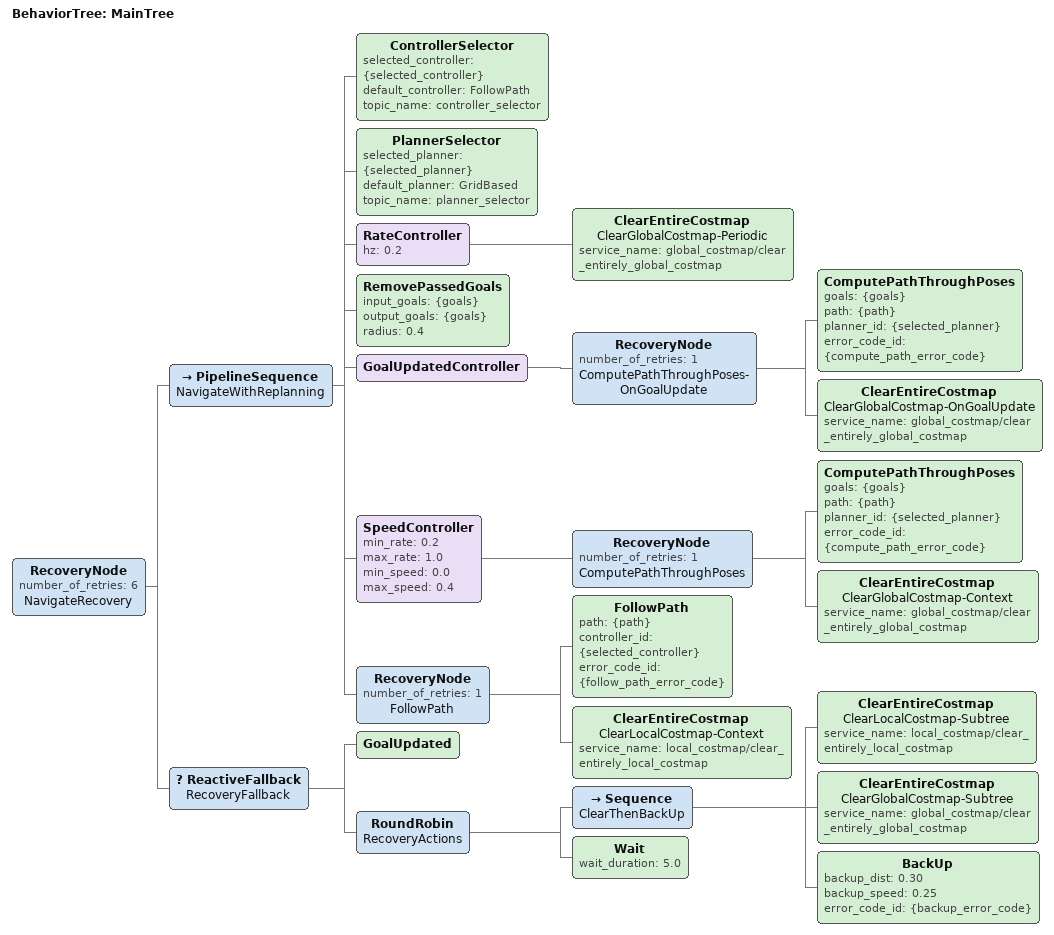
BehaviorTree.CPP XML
<root BTCPP_format="4" main_tree_to_execute="MainTree">
  <BehaviorTree ID="MainTree">
    <RecoveryNode number_of_retries="6" name="NavigateRecovery">
      <PipelineSequence name="NavigateWithReplanning">
        <ControllerSelector selected_controller="{selected_controller}" default_controller="FollowPath" topic_name="controller_selector"/>
        <PlannerSelector selected_planner="{selected_planner}" default_planner="GridBased" topic_name="planner_selector"/>
        <!-- Every tick, not once per planner period: a passed waypoint leaves
             the list within ~50 ms of the 0.4 m line. -->
        <RateController hz="0.2">
          <ClearEntireCostmap name="ClearGlobalCostmap-Periodic" service_name="global_costmap/clear_entirely_global_costmap"/>
        </RateController>
        <RemovePassedGoals input_goals="{goals}" output_goals="{goals}" radius="0.4"/>
        <GoalUpdatedController>
          <RecoveryNode number_of_retries="1" name="ComputePathThroughPoses-OnGoalUpdate">
            <ComputePathThroughPoses goals="{goals}" path="{path}" planner_id="{selected_planner}" error_code_id="{compute_path_error_code}"/>
            <ClearEntireCostmap name="ClearGlobalCostmap-OnGoalUpdate" service_name="global_costmap/clear_entirely_global_costmap"/>
          </RecoveryNode>
        </GoalUpdatedController>
        <SpeedController min_rate="0.2" max_rate="1.0"
                         min_speed="0.0" max_speed="0.4">
          <RecoveryNode number_of_retries="1" name="ComputePathThroughPoses">
            <ComputePathThroughPoses goals="{goals}" path="{path}" planner_id="{selected_planner}" error_code_id="{compute_path_error_code}"/>
              <ClearEntireCostmap name="ClearGlobalCostmap-Context" service_name="global_costmap/clear_entirely_global_costmap"/>
          </RecoveryNode>
        </SpeedController>
        <RecoveryNode number_of_retries="1" name="FollowPath">
          <FollowPath path="{path}" controller_id="{selected_controller}" error_code_id="{follow_path_error_code}"/>
            <ClearEntireCostmap name="ClearLocalCostmap-Context" service_name="local_costmap/clear_entirely_local_costmap"/>
        </RecoveryNode>
      </PipelineSequence>
        <ReactiveFallback name="RecoveryFallback">
          <GoalUpdated/>
          <RoundRobin name="RecoveryActions">
            <Sequence name="ClearThenBackUp">
              <ClearEntireCostmap name="ClearLocalCostmap-Subtree" service_name="local_costmap/clear_entirely_local_costmap"/>
              <ClearEntireCostmap name="ClearGlobalCostmap-Subtree" service_name="global_costmap/clear_entirely_global_costmap"/>
              <BackUp backup_dist="0.30" backup_speed="0.25" error_code_id="{backup_error_code}"/>
            </Sequence>
            <Wait wait_duration="5.0"/>
          </RoundRobin>
        </ReactiveFallback>
    </RecoveryNode>
  </BehaviorTree>
</root>
